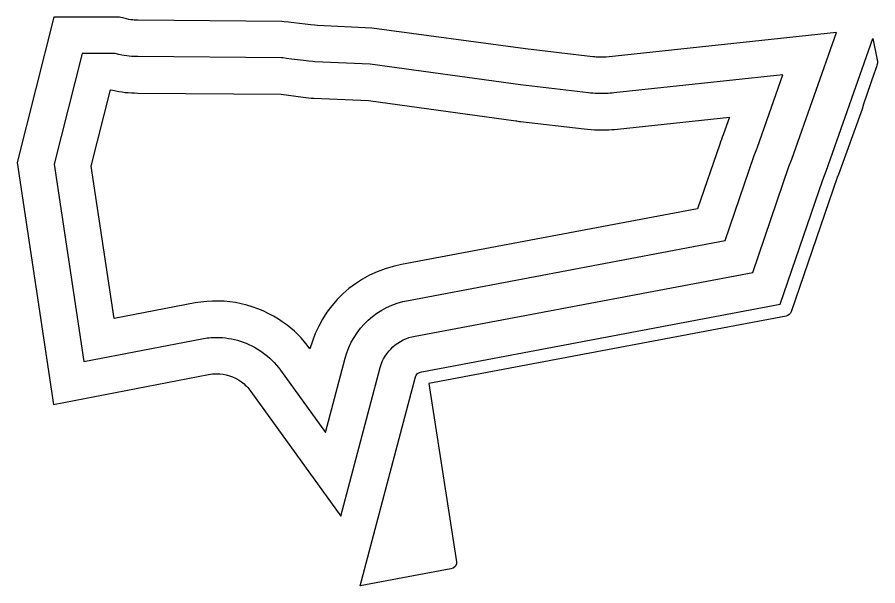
# Model space of a CAD drawing. Extents: x -252 to 257, y -435 to 184.
# Drawn here: x -144.8 to -138.89, y 162.88 to 166.79 of the extents above; entities that cross this region are included whole.
import ezdxf

# ---------------------------------------------------------------- set-up
doc = ezdxf.new("R2010")
doc.units = 0
doc.header["$MEASUREMENT"] = 0
doc.layers.add('EBENE_3', color=7, linetype='CONTINUOUS')

msp = doc.modelspace()

# ---------------------------------------------------------------- linework, layer by layer
at = {"layer": 'EBENE_3', "color": 7}
for points, knots in [([(-143.1933, 164.2198), (-143.2119, 164.2454), (-143.2342, 164.2677), (-143.2595, 164.2854), (-143.3118, 164.3228), (-143.3689, 164.341), (-143.431, 164.341), (-143.4491, 164.341), (-143.4672, 164.3395), (-143.4851, 164.3361), (-143.4851, 164.3361), (-144.5509, 164.1307), (-144.5509, 164.1307), (-144.5509, 164.1307), (-144.7999, 165.7942), (-144.7999, 165.7942), (-144.7999, 165.7942), (-144.5483, 166.7926), (-144.5483, 166.7926), (-144.5483, 166.7926), (-144.0971, 166.7926), (-144.0971, 166.7926), (-144.0971, 166.7926), (-144.0677, 166.7853), (-144.0677, 166.7853), (-144.0117, 166.7729), (-143.9914, 166.7712), (-143.9717, 166.7712), (-143.9717, 166.7712), (-142.9821, 166.7635), (-142.9821, 166.7635), (-142.9527, 166.7614), (-142.7682, 166.7381), (-142.7358, 166.7352), (-142.7358, 166.7352), (-142.3636, 166.7183), (-142.3636, 166.7183), (-142.3636, 166.7183), (-141.3066, 166.5759), (-141.3066, 166.5759), (-141.3066, 166.5759), (-140.8438, 166.5206), (-140.8438, 166.5206), (-140.8374, 166.5199), (-140.8236, 166.5185), (-140.8098, 166.5185), (-140.8098, 166.5185), (-140.753, 166.5185), (-140.753, 166.5185), (-140.753, 166.5185), (-139.1689, 166.687), (-139.1689, 166.687), (-139.1689, 166.687), (-139.4762, 165.8168), (-139.4762, 165.8168), (-139.4762, 165.8168), (-139.4966, 165.7651), (-139.4966, 165.7651), (-139.4966, 165.7651), (-139.745, 165.0383), (-139.745, 165.0383), (-139.745, 165.0383), (-142.0654, 164.6003), (-142.0654, 164.6003), (-142.1824, 164.5796), (-142.2752, 164.495), (-142.3045, 164.3841), (-142.3045, 164.3841), (-142.5754, 163.363), (-142.5754, 163.363), (-142.5754, 163.363), (-143.1933, 164.2198), (-143.1933, 164.2198)], [0, 0, 0, 0, 1, 1, 1, 2, 2, 2, 3, 3, 3, 4, 4, 4, 5, 5, 5, 6, 6, 6, 7, 7, 7, 8, 8, 8, 9, 9, 9, 10, 10, 10, 11, 11, 11, 12, 12, 12, 13, 13, 13, 14, 14, 14, 15, 15, 15, 16, 16, 16, 17, 17, 17, 18, 18, 18, 19, 19, 19, 20, 20, 20, 21, 21, 21, 22, 22, 22, 23, 23, 23, 24, 24, 24, 24]), ([(-139.2404, 165.7336), (-139.2404, 165.7336), (-139.2639, 165.6736), (-139.2639, 165.6736), (-139.2639, 165.6736), (-139.5555, 164.8197), (-139.5555, 164.8197), (-139.5555, 164.8197), (-142.0191, 164.3547), (-142.0191, 164.3547), (-142.0423, 164.3505), (-142.0583, 164.3373), (-142.0628, 164.3202), (-142.0628, 164.3202), (-142.444, 162.8834), (-142.444, 162.8834), (-142.444, 162.8834), (-141.8203, 162.999), (-141.8203, 162.999), (-141.7951, 163.0035), (-141.7772, 163.0264), (-141.7808, 163.0481), (-141.7808, 163.0481), (-141.9712, 164.2746), (-141.9712, 164.2746), (-141.9712, 164.2746), (-139.514, 164.7376), (-139.514, 164.7376), (-139.499, 164.7405), (-139.4857, 164.7524), (-139.4804, 164.7679), (-139.4804, 164.7679), (-139.1646, 165.6912), (-139.1646, 165.6912), (-139.1646, 165.6912), (-139.1543, 165.7101), (-139.1543, 165.7101), (-139.1543, 165.7101), (-138.9932, 166.1604), (-138.9932, 166.1604), (-138.9932, 166.1604), (-138.9838, 166.1957), (-138.9838, 166.1957), (-138.9838, 166.1957), (-138.9102, 166.4088), (-138.9102, 166.4088), (-138.8911, 166.4555), (-138.8854, 166.4772), (-138.8875, 166.4879), (-138.8875, 166.4879), (-138.9187, 166.6451), (-138.9187, 166.6451), (-138.9187, 166.6451), (-139.2404, 165.7336), (-139.2404, 165.7336)], [0, 0, 0, 0, 1, 1, 1, 2, 2, 2, 3, 3, 3, 4, 4, 4, 5, 5, 5, 6, 6, 6, 7, 7, 7, 8, 8, 8, 9, 9, 9, 10, 10, 10, 11, 11, 11, 12, 12, 12, 13, 13, 13, 14, 14, 14, 15, 15, 15, 16, 16, 16, 17, 17, 17, 18, 18, 18, 18]), ([(-142.9906, 164.366), (-143.0256, 164.4144), (-143.0676, 164.4561), (-143.1156, 164.4899), (-143.2088, 164.5565), (-143.3174, 164.5912), (-143.431, 164.5912), (-143.4645, 164.5912), (-143.4979, 164.5881), (-143.5311, 164.5819), (-143.5311, 164.5819), (-144.3423, 164.4255), (-144.3423, 164.4255), (-144.3423, 164.4255), (-144.5454, 165.7816), (-144.5454, 165.7816), (-144.5454, 165.7816), (-144.3535, 166.5426), (-144.3535, 166.5426), (-144.3535, 166.5426), (-144.1276, 166.5426), (-144.1276, 166.5426), (-144.1276, 166.5426), (-144.1013, 166.5361), (-144.1013, 166.5361), (-144.0474, 166.5251), (-144.0102, 166.5213), (-143.9717, 166.5213), (-143.9717, 166.5213), (-142.984, 166.5134), (-142.984, 166.5134), (-142.984, 166.5134), (-142.7684, 166.4863), (-142.7537, 166.486), (-142.7537, 166.486), (-142.3749, 166.4686), (-142.3749, 166.4686), (-142.3749, 166.4686), (-141.3402, 166.3282), (-141.3402, 166.3282), (-141.3402, 166.3282), (-140.8734, 166.2724), (-140.8734, 166.2724), (-140.8548, 166.2705), (-140.8324, 166.2686), (-140.8098, 166.2686), (-140.8098, 166.2686), (-140.753, 166.2686), (-140.753, 166.2686), (-140.7346, 166.2686), (-140.7166, 166.2698), (-140.6984, 166.2715), (-140.6984, 166.2715), (-139.5369, 166.396), (-139.5369, 166.396), (-139.5369, 166.396), (-139.7121, 165.9001), (-139.7121, 165.9001), (-139.7239, 165.871), (-139.7298, 165.8564), (-139.7346, 165.8416), (-139.7346, 165.8416), (-139.9344, 165.2569), (-139.9344, 165.2569), (-139.9344, 165.2569), (-142.1117, 164.8459), (-142.1117, 164.8459), (-142.3226, 164.8087), (-142.4919, 164.6528), (-142.5462, 164.4482), (-142.5462, 164.4482), (-142.6816, 163.9376), (-142.6816, 163.9376), (-142.6816, 163.9376), (-142.9906, 164.366), (-142.9906, 164.366)], [0, 0, 0, 0, 1, 1, 1, 2, 2, 2, 3, 3, 3, 4, 4, 4, 5, 5, 5, 6, 6, 6, 7, 7, 7, 8, 8, 8, 9, 9, 9, 10, 10, 10, 11, 11, 11, 12, 12, 12, 13, 13, 13, 14, 14, 14, 15, 15, 15, 16, 16, 16, 17, 17, 17, 18, 18, 18, 19, 19, 19, 20, 20, 20, 21, 21, 21, 22, 22, 22, 23, 23, 23, 24, 24, 24, 25, 25, 25, 25]), ([(-144.1586, 166.2927), (-144.1586, 166.2927), (-144.2906, 165.769), (-144.2906, 165.769), (-144.2906, 165.769), (-144.1337, 164.7204), (-144.1337, 164.7204), (-144.1337, 164.7204), (-143.5769, 164.8277), (-143.5769, 164.8277), (-143.3652, 164.8671), (-143.1465, 164.8192), (-142.9716, 164.6943), (-142.9, 164.6439), (-142.8383, 164.5822), (-142.7878, 164.5123), (-142.7108, 164.8027), (-142.4721, 165.0363), (-142.1581, 165.0916), (-142.1581, 165.0916), (-140.1239, 165.4755), (-140.1239, 165.4755), (-140.1239, 165.4755), (-139.972, 165.9199), (-139.972, 165.9199), (-139.9649, 165.9413), (-139.9567, 165.9627), (-139.9479, 165.9833), (-139.9479, 165.9833), (-139.9048, 166.1051), (-139.9048, 166.1051), (-139.9048, 166.1051), (-140.675, 166.0226), (-140.675, 166.0226), (-140.7011, 166.0202), (-140.7268, 166.0186), (-140.753, 166.0186), (-140.753, 166.0186), (-140.8098, 166.0186), (-140.8098, 166.0186), (-140.8408, 166.0186), (-140.8718, 166.0209), (-140.9025, 166.024), (-140.9025, 166.024), (-141.3404, 166.0755), (-141.3404, 166.0755), (-141.3516, 166.0769), (-141.3633, 166.0788), (-141.3741, 166.0805), (-141.3741, 166.0805), (-142.3863, 166.219), (-142.3863, 166.219), (-142.3863, 166.219), (-142.761, 166.236), (-142.761, 166.236), (-142.7853, 166.2367), (-142.8097, 166.2391), (-142.834, 166.2427), (-142.834, 166.2427), (-142.9861, 166.2634), (-142.9861, 166.2634), (-142.9861, 166.2634), (-143.9717, 166.2713), (-143.9717, 166.2713), (-144.0296, 166.2713), (-144.087, 166.2772), (-144.1435, 166.2899), (-144.1435, 166.2899), (-144.1562, 166.2923), (-144.1562, 166.2923), (-144.1573, 166.2923), (-144.158, 166.2927), (-144.1586, 166.2927)], [0, 0, 0, 0, 1, 1, 1, 2, 2, 2, 3, 3, 3, 4, 4, 4, 5, 5, 5, 6, 6, 6, 7, 7, 7, 8, 8, 8, 9, 9, 9, 10, 10, 10, 11, 11, 11, 12, 12, 12, 13, 13, 13, 14, 14, 14, 15, 15, 15, 16, 16, 16, 17, 17, 17, 18, 18, 18, 19, 19, 19, 20, 20, 20, 21, 21, 21, 22, 22, 22, 23, 23, 23, 24, 24, 24, 24])]:
    msp.add_open_spline(points, degree=3, knots=knots, dxfattribs=at)

doc.saveas('drawing.dxf')
